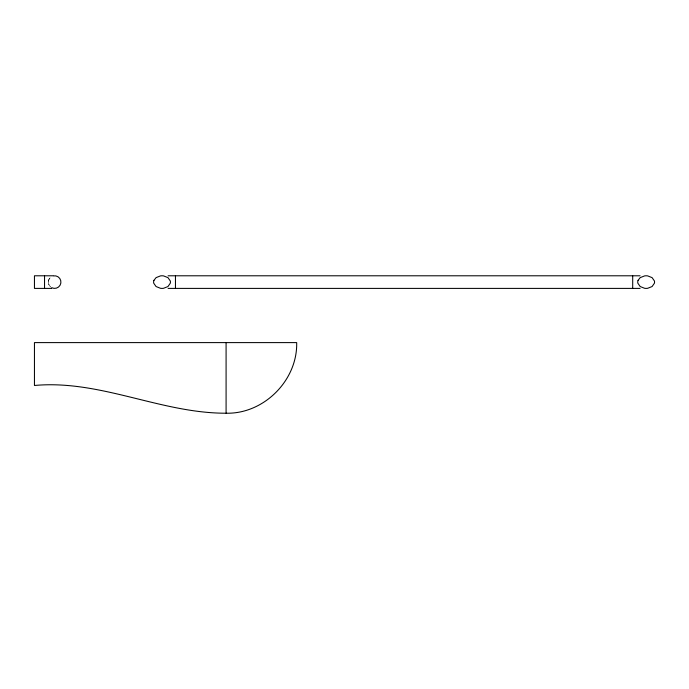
<?xml version="1.0" encoding="UTF-8"?>
<svg xmlns="http://www.w3.org/2000/svg" width="689" height="689" viewBox="0 0 689 689"><rect width="100%" height="100%" fill="white"/><g stroke="black" fill="none" stroke-linecap="round" stroke-linejoin="round"><path stroke-width="0.52" stroke-dasharray="3.44 2.58" d="M48.342 281.525L48.764 284.411L50.65 286.986A6.304 6.304 0 0 1 50.65 277.202L49.022 279.2L48.342 281.525"/><path stroke-width="1.03" d="M226.087 413.211C263.818 414.158 297.631 380.345 296.683 342.605L34.45 342.605L34.45 385.478C100.293 379.441 160.813 413.374 226.087 413.211L226.087 342.605M52.967 275.789L34.45 275.789L34.45 288.398L51.666 288.398M168.082 275.789L640.081 275.789M168.082 288.398L640.081 288.398M632.7 275.789L632.7 288.398M175.462 275.789L175.462 288.398M44.535 275.789L44.535 288.398M53.475 275.893A6.304 6.304 0 0 1 60.856 283.015A6.304 6.304 0 0 1 51.727 287.692M153.94 280.363L153.75 280.948A4.763 4.763 0 0 0 153.75 283.239L156.076 286.546L160.485 288.295A11.153 11.153 0 0 0 163.551 288.295L167.961 286.546L170.286 283.239A4.763 4.763 0 0 0 170.286 280.948L167.961 277.633L163.551 275.893A11.153 11.153 0 0 0 160.485 275.893L156.076 277.633L153.94 280.363M638.066 280.363L637.876 280.948A4.763 4.763 0 0 0 637.876 283.239L640.202 286.546L644.62 288.295A11.153 11.153 0 0 0 647.677 288.295L652.087 286.546L654.412 283.239A4.763 4.763 0 0 0 654.412 280.948L652.087 277.633L647.677 275.893A11.153 11.153 0 0 0 644.62 275.893L640.202 277.633L638.066 280.363"/></g></svg>
